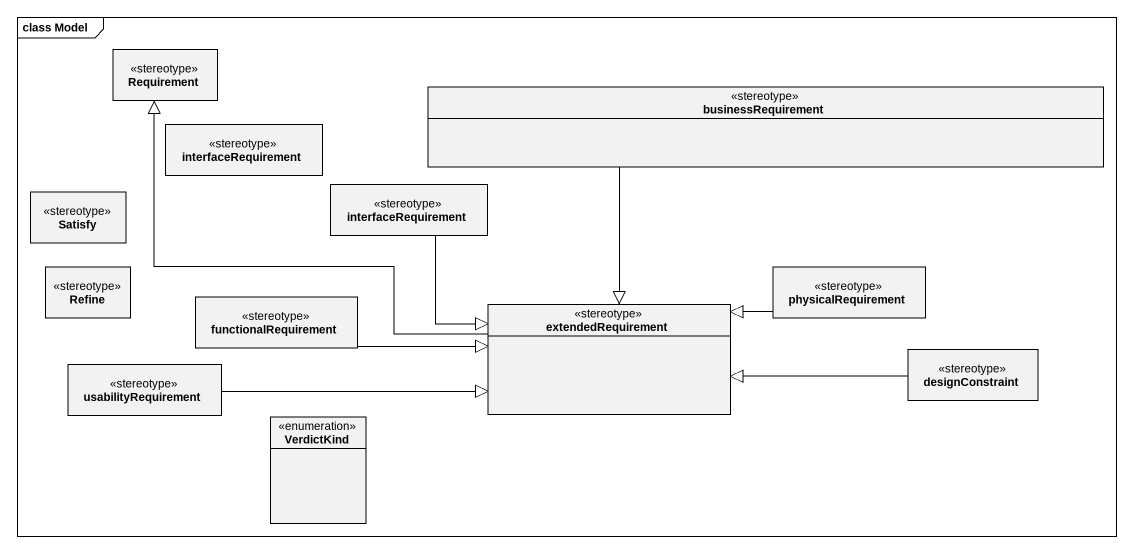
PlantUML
@startuml
mainframe class Model
hide circle
hide empty members
class Requirement <<stereotype>>
class businessRequirement <<stereotype>>
class interfaceRequirement <<stereotype>>
class Satisfy <<stereotype>>
class "interfaceRequirement" as interfaceRequirement_2 <<stereotype>>
class Refine <<stereotype>>
class physicalRequirement <<stereotype>>
class functionalRequirement <<stereotype>>
class extendedRequirement <<stereotype>>
class usabilityRequirement <<stereotype>>
class designConstraint <<stereotype>>
enum VerdictKind
businessRequirement --|> extendedRequirement
interfaceRequirement_2 --|> extendedRequirement
physicalRequirement -left-|> extendedRequirement
functionalRequirement -right-|> extendedRequirement
extendedRequirement -up-|> Requirement
usabilityRequirement -right-|> extendedRequirement
designConstraint -left-|> extendedRequirement
@enduml
